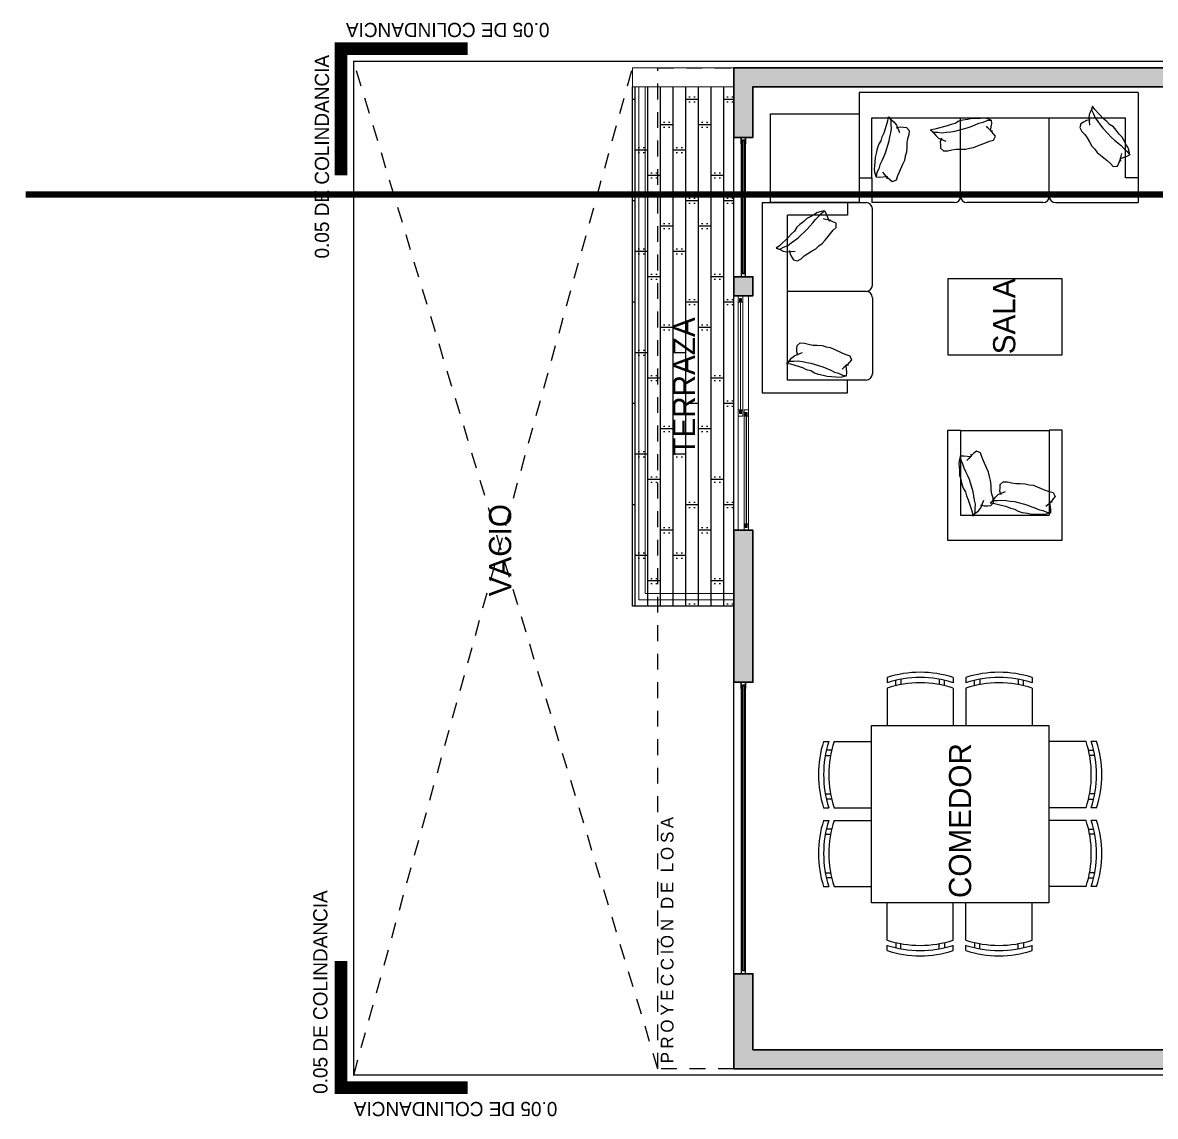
# Model space of a CAD drawing. Header units: metres. Extents: x -58 to 722, y -1100 to 345.
# Drawn here: x 70.49 to 79.43, y -4.76 to 3.87 of the extents above; entities that cross this region are included whole.
import ezdxf

# ---------------------------------------------------------------- set-up
doc = ezdxf.new("R2010")
doc.units = ezdxf.units.M
doc.header["$MEASUREMENT"] = 0
doc.linetypes.add('CENTER2', pattern=[1.125, 0.75, -0.125, 0.125, -0.125])
doc.linetypes.add('HIDDEN2', pattern=[0.1875, 0.125, -0.0625])
doc.layers.get('0').update_dxf_attribs({"color": 255})
for name, color, linetype in [('A-CANCELERÍA', 4, 'Continuous'), ('FSR_ARQ_001TERRENO', 8, 'Continuous'), ('FSR_ARQ_003RELLENODEMUROS', 251, 'Continuous'), ('FSR_ARQ_007PROYECCIONES', 200, 'HIDDEN2'), ('FSR_ARQ_008MOBILIARIO', 115, 'Continuous'), ('FSR_ARQ_009ESCALERA', 40, 'Continuous'), ('FSR_ARQ_014TEXTOS', 142, 'Continuous'), ('FSR_ARQ_018HATCH', 252, 'Continuous'), ('FSR_ARQ_024LINEACORTE', 10, 'Continuous'), ('MOBILIARIO', 125, 'Continuous')]:
    doc.layers.add(name, color=color, linetype=linetype)
for name, color, linetype, lineweight in [('FSR_ARQ_002MURO', 150, 'Continuous', 30), ('FSR_ARQ_013VENTANAS', 4, 'Continuous', 5), ('muro bajo', 33, 'Continuous', 9)]:
    doc.layers.add(name, color=color, linetype=linetype, lineweight=lineweight)
doc.styles.add('ESPACIOS', font='GOTHIC.TTF')
pattern_1 = [(90, (33.955466, 100.801193), (-0.015625, 0.0078125), [0, -0.015625])]

# ---------------------------------------------------------------- blocks, each defined once
blk = doc.blocks.new('xref-TIPOC$0$COJ3')
for points in [[(-0.1257, 0.1769), (-0.1074, 0.1812), (-0.0795, 0.1909), (-0.0516, 0.2), (-0.0236, 0.2), (0.0091, 0.2049), (0.037, 0.2049), (0.0649, 0.1952), (0.0929, 0.1952), (0.1208, 0.1909), (0.2046, 0.1909), (0.2325, 0.1952), (0.2185, 0.1673), (0.1906, 0.1581), (0.1627, 0.1441), (0.1348, 0.1393), (0.1068, 0.135), (0.0789, 0.1302), (-0.0049, 0.1302), (-0.0328, 0.135), (-0.0607, 0.1393), (-0.0886, 0.1441), (-0.1166, 0.1441), (-0.1445, 0.149), (-0.1724, 0.1441), (-0.1445, 0.1673), (-0.1257, 0.1769)], [(0.2325, 0.1952), (0.2185, 0.1629), (0.2094, 0.135), (0.1954, 0.107), (0.1535, 0.0651)], [(-0.1724, 0.1441), (-0.1676, 0.1162), (-0.1493, 0.0603), (-0.1493, 0.0555), (-0.1633, 0.0512)], [(0.1766, 0.1022), (0.1906, 0.0743), (0.1954, 0.0463), (0.1998, 0.0184), (0.1858, -0.0095), (0.1579, -0.0187), (0.1299, -0.0187), (0.102, -0.0235), (0.0741, -0.0327), (0.0418, -0.0423), (0.0139, -0.0423), (-0.014, -0.0466), (-0.0419, -0.0423), (-0.0978, -0.0327), (-0.1257, -0.0283), (-0.1536, -0.0283), (-0.1724, -0.0004), (-0.1633, 0.0275), (-0.1536, 0.0555), (-0.1397, 0.0834), (-0.1305, 0.1022)]]:
    blk.add_lwpolyline(points)
blk = doc.blocks.new('*U41')
at = {"layer": 'A-CANCELERÍA'}
for points in [[(0, -0.0175), (0.05, -0.0175), (0.05, -0.008), (0.022, -0.008), (0.022, 0.008), (0.05, 0.008), (0.05, 0.0175), (0, 0.0175)], [(0, 0.0175), (2.3, 0.0175), (2.3, -0.0175), (0, -0.0175)], [(2.275, 0.005), (0.025, 0.005), (0.025, -0.005), (2.275, -0.005)], [(2.3, -0.0175), (2.25, -0.0175), (2.25, -0.008), (2.278, -0.008), (2.278, 0.008), (2.25, 0.008), (2.25, 0.0175), (2.3, 0.0175)]]:
    blk.add_lwpolyline(points, close=True, dxfattribs=at)
blk = doc.blocks.new('*U35')
for p, q in [((0, 0.04), (0.9, 0.04)), ((0.05, 0.04), (0, 0.04)), ((0.9, 0.005), (0, 0.005)), ((0, 0.005), (0.05, 0.005)), ((0.022, 0.0145), (0.022, 0.0305)), ((0.022, 0.0305), (0.05, 0.0305)), ((0.05, 0.0145), (0.022, 0.0145)), ((0.05, 0.0305), (0.05, 0.04)), ((0.05, 0.005), (0.05, 0.0145)), ((1.8, -0.0145), (1.8, -0.005)), ((1.8, -0.005), (1.85, -0.005)), ((1.828, -0.0145), (1.8, -0.0145)), ((1.8, -0.04), (1.8, -0.0305)), ((1.8, -0.0305), (1.828, -0.0305)), ((1.85, -0.04), (1.8, -0.04)), ((1.828, -0.0305), (1.828, -0.0145))]:
    blk.add_line(p, q)
for points in [[(0.9, -0.04), (0, -0.04), (0, 0.04)], [(0.95, 0.04), (1.85, 0.04), (1.85, -0.04)], [(1.8, -0.005), (0.95, -0.005)], [(1.8, -0.04), (0.95, -0.04)]]:
    blk.add_lwpolyline(points)
at = {"color": 252, "const_width": 0.01}
for points in [[(0.025, 0.0225), (0.925, 0.0225)], [(0.925, -0.0225), (1.825, -0.0225)]]:
    blk.add_lwpolyline(points, dxfattribs=at)
for points in [[(0.928, 0.0145), (0.9, 0.0145), (0.9, 0.005), (0.95, 0.005), (0.95, 0.04), (0.9, 0.04), (0.9, 0.0305), (0.928, 0.0305)], [(0.922, -0.0145), (0.95, -0.0145), (0.95, -0.005), (0.9, -0.005), (0.9, -0.04), (0.95, -0.04), (0.95, -0.0305), (0.922, -0.0305)]]:
    blk.add_lwpolyline(points, close=True)
blk = doc.blocks.new('*U37')
at = {"layer": 'A-CANCELERÍA'}
for points in [[(0, -0.0175), (0.05, -0.0175), (0.05, -0.008), (0.022, -0.008), (0.022, 0.008), (0.05, 0.008), (0.05, 0.0175), (0, 0.0175)], [(0, 0.0175), (1.1, 0.0175), (1.1, -0.0175), (0, -0.0175)], [(1.075, 0.005), (0.025, 0.005), (0.025, -0.005), (1.075, -0.005)], [(1.1, -0.0175), (1.05, -0.0175), (1.05, -0.008), (1.078, -0.008), (1.078, 0.008), (1.05, 0.008), (1.05, 0.0175), (1.1, 0.0175)]]:
    blk.add_lwpolyline(points, close=True, dxfattribs=at)

msp = doc.modelspace()

# ---------------------------------------------------------------- hatches: boundary and pattern name
at = {"layer": 'FSR_ARQ_003RELLENODEMUROS', "ltscale": 5}
h = msp.add_hatch(dxfattribs=at)
h.set_pattern_fill('DOTS', color=256, scale=0.25, angle=90)
h.set_pattern_definition(pattern_1)
h.paths.add_polyline_path([(84.651, 3.3676), (84.651, 2.0676), (84.501, 2.0676), (84.501, 3.3676), (80.201, 3.3676), (80.201, 1.7176), (79.901, 1.7176), (79.901, 2.0176), (80.051, 2.0176), (80.051, 3.0676), (79.901, 3.0676), (79.901, 3.3676), (76.251, 3.3676), (76.251, 2.9676), (76.101, 2.9676), (76.101, 3.5176), (86.301, 3.5176), (86.301, 1.0176), (86.001, 1.0176), (86.001, 1.1676), (86.151, 1.1676), (86.151, 3.3676)])
h = msp.add_hatch(dxfattribs=at)
h.set_pattern_fill('DOTS', color=256, scale=0.25, angle=90)
h.set_pattern_definition(pattern_1)
h.paths.add_polyline_path([(76.101, 1.8676), (76.101, 1.7176), (76.251, 1.7176), (76.251, 1.8676)])
h.paths.add_polyline_path([(76.101, -0.1324), (76.101, -1.3324), (76.251, -1.3324), (76.251, -0.1324)])
h = msp.add_hatch(dxfattribs=at)
h.set_pattern_fill('DOTS', color=256, scale=0.25, angle=90)
h.set_pattern_definition(pattern_1)
h.paths.add_polyline_path([(82.951, -4.2324), (82.951, -3.6324), (82.801, -3.6324), (82.801, -4.2324), (76.251, -4.2324), (76.251, -3.6324), (76.101, -3.6324), (76.101, -4.3824), (88.1005, -4.3824), (88.1005, -4.2324)])
at = {"layer": 'FSR_ARQ_018HATCH'}
h = msp.add_hatch(dxfattribs=at)
h.set_pattern_fill('BOARDWN', color=256, scale=0.05, angle=90, pattern_type=2)
h.set_pattern_definition([(90, (72.02105, -1.33238), (-0.1, 6e-18), []), (180, (72.02105, -1.33238), (-0.2, -0.2), [0.1, -0.7]), (180, (71.99105, -1.31238), (-0.2, -0.2), [0, -0.04, 0, -0.76]), (180, (71.99105, -0.55238), (-0.2, -0.2), [0, -0.04, 0, -0.76]), (180, (71.92105, -0.93238), (-0.2, -0.2), [0.1, -0.7]), (180, (71.89105, -0.95238), (-0.2, -0.2), [0, -0.04, 0, -0.76]), (180, (71.89105, -0.91238), (-0.2, -0.2), [0, -0.04, 0, -0.76])])
h.paths.add_polyline_path([(75.301, 3.3676), (75.301, -0.7324), (76.101, -0.7324), (76.101, 3.3676)])

# ---------------------------------------------------------------- linework, layer by layer
at = {"layer": 'FSR_ARQ_001TERRENO', "const_width": 0.1}
for points in [[(73.0005, 2.6676), (73.0005, 3.6676), (74.0005, 3.6676)], [(74.0005, -4.5324), (73.0005, -4.5324), (73.0005, -3.5324)]]:
    msp.add_lwpolyline(points, dxfattribs=at)
at = {"layer": 'FSR_ARQ_001TERRENO', "const_width": 0.01}
msp.add_lwpolyline([(88.1005, -4.4324), (73.1005, -4.4324), (73.1005, 3.5676), (88.1005, 3.5676)], close=True, dxfattribs=at)
at = {"layer": 'FSR_ARQ_002MURO', "ltscale": 0.005}
msp.add_lwpolyline([(84.651, 2.0676), (84.501, 2.0676), (84.501, 3.3676), (80.201, 3.3676), (80.201, 1.7176), (79.901, 1.7176), (79.901, 2.0176), (80.051, 2.0176), (80.051, 3.0676), (79.901, 3.0676), (79.901, 3.3676), (76.251, 3.3676), (76.251, 2.9676), (76.101, 2.9676), (76.101, 3.5176), (86.301, 3.5176), (86.301, 1.0176), (86.001, 1.0176), (86.001, 1.1676), (86.151, 1.1676), (86.151, 3.3676), (84.651, 3.3676)], close=True, dxfattribs=at)
at = {"layer": 'FSR_ARQ_002MURO'}
for points in [[(76.101, 1.7176), (76.251, 1.7176), (76.251, 1.8676), (76.101, 1.8676)], [(76.101, -1.3324), (76.251, -1.3324), (76.251, -0.1324), (76.101, -0.1324)], [(82.801, -3.6324), (82.801, -4.2324), (76.251, -4.2324), (76.251, -3.6324), (76.101, -3.6324), (76.101, -4.3824), (88.1005, -4.3824), (88.1005, -4.2324), (82.951, -4.2324), (82.951, -3.6324)]]:
    msp.add_lwpolyline(points, close=True, dxfattribs=at)
at = {"layer": 'FSR_ARQ_007PROYECCIONES'}
for p, q in [((75.501, -4.3824), (73.1005, 3.5676)), ((73.1005, -4.4324), (75.301, 3.5176))]:
    msp.add_line(p, q, dxfattribs=at)
msp.add_lwpolyline([(76.101, -4.3824), (75.501, -4.3824), (75.501, 3.5176), (76.101, 3.5176)], dxfattribs=at)
at = {"layer": 'FSR_ARQ_008MOBILIARIO'}
for p, q in [((79.2909, 3.3226), (77.0909, 3.3226)), ((77.0909, 3.3226), (77.0909, 2.6483)), ((79.2909, 3.3226), (79.2909, 2.6483)), ((77.1909, 3.1226), (79.1909, 3.1226)), ((77.1909, 2.6483), (77.1909, 3.1226)), ((77.8909, 2.5026), (77.8909, 3.1226)), ((78.5909, 2.5026), (78.5909, 3.1226)), ((79.1909, 2.6483), (79.1909, 3.1226)), ((77.0909, 2.6483), (77.1909, 2.6483)), ((77.1909, 2.6483), (77.1909, 2.4526)), ((79.2909, 2.6483), (79.1909, 2.6483)), ((79.2909, 2.6483), (79.2909, 2.4526)), ((76.3246, 2.4526), (76.9989, 2.4526)), ((76.3246, 2.4526), (76.3246, 0.9526)), ((76.9989, 2.4526), (77.1446, 2.4526)), ((76.9989, 2.4526), (76.9989, 2.3526)), ((77.8409, 2.4526), (77.1909, 2.4526)), ((78.5409, 2.4526), (77.9409, 2.4526)), ((78.6409, 2.4526), (79.2909, 2.4526)), ((76.9989, 2.3526), (76.5246, 2.3526)), ((76.5246, 1.0526), (76.5246, 2.3526)), ((77.1946, 1.8026), (77.1946, 2.4026)), ((77.1446, 1.7526), (76.5246, 1.7526)), ((77.1946, 1.7026), (77.1946, 1.1026)), ((77.1446, 1.0526), (76.5246, 1.0526)), ((76.9989, 1.0526), (76.5246, 1.0526)), ((76.9989, 0.9526), (76.9989, 1.0526)), ((76.3246, 0.9526), (76.9989, 0.9526)), ((77.7909, 0.657), (77.8909, 0.657)), ((77.7909, -0.213), (77.7909, 0.657)), ((77.8909, 0.657), (77.8909, 0.6526)), ((77.8909, 0.657), (77.8909, -0.013)), ((78.5909, 0.6526), (77.8909, 0.6526)), ((78.5909, 0.657), (78.5909, -0.013)), ((78.6909, 0.657), (78.5909, 0.657)), ((78.5909, 0.6526), (78.5909, 0.657)), ((78.6909, -0.213), (78.6909, 0.657)), ((77.8909, -0.013), (78.5909, -0.013)), ((78.6909, -0.213), (77.7909, -0.213)), ((77.3099, -1.2953), (77.3099, -1.3365)), ((77.3787, -1.3587), (77.3787, -1.3174)), ((77.42, -1.3089), (77.42, -1.3501)), ((77.7226, -1.3089), (77.7226, -1.3501)), ((77.7639, -1.3587), (77.7639, -1.3174)), ((77.8327, -1.2953), (77.8327, -1.3365)), ((77.9322, -1.2953), (77.9322, -1.3365)), ((78.001, -1.3587), (78.001, -1.3174)), ((78.0422, -1.3089), (78.0422, -1.3501)), ((78.3449, -1.3089), (78.3449, -1.3501)), ((78.3862, -1.3587), (78.3862, -1.3174)), ((78.4549, -1.2953), (78.4549, -1.3365)), ((77.3099, -1.3778), (77.3099, -1.6724)), ((77.8327, -1.3778), (77.8327, -1.6724)), ((77.9322, -1.3778), (77.9322, -1.6724)), ((78.4549, -1.3778), (78.4549, -1.6724)), ((76.8093, -1.7999), (76.8505, -1.7999)), ((76.8727, -1.8687), (76.8314, -1.8687)), ((76.8918, -1.7999), (77.1864, -1.7999)), ((78.881, -1.7999), (78.5864, -1.7999)), ((78.9002, -1.8687), (78.9414, -1.8687)), ((78.9636, -1.7999), (78.9223, -1.7999)), ((76.8229, -1.91), (76.8641, -1.91)), ((78.95, -1.91), (78.9087, -1.91)), ((76.8229, -2.2126), (76.8641, -2.2126)), ((78.95, -2.2126), (78.9087, -2.2126)), ((76.8093, -2.3227), (76.8505, -2.3227)), ((76.8727, -2.2539), (76.8314, -2.2539)), ((76.8918, -2.3227), (77.1864, -2.3227)), ((78.881, -2.3227), (78.5864, -2.3227)), ((78.9002, -2.2539), (78.9414, -2.2539)), ((78.9636, -2.3227), (78.9223, -2.3227)), ((76.8093, -2.4222), (76.8505, -2.4222)), ((76.8727, -2.491), (76.8314, -2.491)), ((76.8918, -2.4222), (77.1864, -2.4222)), ((78.881, -2.4222), (78.5864, -2.4222)), ((78.9002, -2.491), (78.9414, -2.491)), ((78.9636, -2.4222), (78.9223, -2.4222)), ((76.8229, -2.5322), (76.8641, -2.5322)), ((78.95, -2.5322), (78.9087, -2.5322)), ((76.8229, -2.8349), (76.8641, -2.8349)), ((78.95, -2.8349), (78.9087, -2.8349)), ((76.8093, -2.9449), (76.8505, -2.9449)), ((76.8727, -2.8762), (76.8314, -2.8762)), ((76.8918, -2.9449), (77.1864, -2.9449)), ((78.881, -2.9449), (78.5864, -2.9449)), ((78.9002, -2.8762), (78.9414, -2.8762)), ((78.9636, -2.9449), (78.9223, -2.9449)), ((77.3099, -3.367), (77.3099, -3.0724)), ((77.8327, -3.367), (77.8327, -3.0724)), ((77.9322, -3.367), (77.9322, -3.0724)), ((78.4549, -3.367), (78.4549, -3.0724)), ((77.3787, -3.3862), (77.3787, -3.4274)), ((77.42, -3.436), (77.42, -3.3947)), ((77.7226, -3.436), (77.7226, -3.3947)), ((77.7639, -3.3862), (77.7639, -3.4274)), ((78.001, -3.3862), (78.001, -3.4274)), ((78.0422, -3.436), (78.0422, -3.3947)), ((78.3449, -3.436), (78.3449, -3.3947)), ((78.3862, -3.3862), (78.3862, -3.4274)), ((77.3099, -3.4496), (77.3099, -3.4083)), ((77.8327, -3.4496), (77.8327, -3.4083)), ((77.9322, -3.4496), (77.9322, -3.4083)), ((78.4549, -3.4496), (78.4549, -3.4083))]:
    msp.add_line(p, q, dxfattribs=at)
msp.add_lwpolyline([(77.0909, 2.4526), (76.3909, 2.4526), (76.3909, 3.1526), (77.0909, 3.1526), (77.0909, 2.4526)], dxfattribs=at)
for points in [[(77.7909, 1.8526), (77.7909, 1.2526), (78.6909, 1.2526), (78.6909, 1.8526)], [(77.1864, -3.0724), (77.1864, -1.6724), (78.5864, -1.6724), (78.5864, -3.0724)]]:
    msp.add_lwpolyline(points, close=True, dxfattribs=at)
for centre, radius, start, end in [((77.1446, 2.4026), 0.05, 0, 90), ((77.8409, 2.5026), 0.05, 270, 0), ((77.9409, 2.5026), 0.05, 180, 270), ((78.5409, 2.5026), 0.05, 270, 0), ((78.6409, 2.5026), 0.05, 180, 270), ((77.1446, 1.8026), 0.05, 270, 0), ((77.1446, 1.7026), 0.05, 0, 90), ((77.1446, 1.1026), 0.05, 270, 0), ((77.5713, -2.1436), 0.8484, 72.05475, 107.94525), ((77.5713, -2.1849), 0.8484, 72.05475, 107.94525), ((78.1936, -2.1436), 0.8484, 72.05475, 107.94525), ((78.1936, -2.1849), 0.8484, 72.05475, 107.94525), ((77.6163, -2.0613), 0.8484, 162.05475, 197.94525), ((77.6576, -2.0613), 0.8484, 162.05475, 197.94525), ((77.6989, -2.0613), 0.8484, 162.05475, 197.94525), ((78.074, -2.0613), 0.8484, 342.05475, 17.94525), ((78.1152, -2.0613), 0.8484, 342.05475, 17.94525), ((78.1565, -2.0613), 0.8484, 342.05475, 17.94525), ((77.6163, -2.6836), 0.8484, 162.05475, 197.94525), ((77.6576, -2.6836), 0.8484, 162.05475, 197.94525), ((77.6989, -2.6836), 0.8484, 162.05475, 197.94525), ((78.074, -2.6836), 0.8484, 342.05475, 17.94525), ((78.1152, -2.6836), 0.8484, 342.05475, 17.94525), ((78.1565, -2.6836), 0.8484, 342.05475, 17.94525), ((77.5713, -2.56), 0.8484, 252.05475, 287.94525), ((78.1936, -2.56), 0.8484, 252.05475, 287.94525), ((77.5713, -2.6012), 0.8484, 252.05475, 287.94525), ((77.5713, -2.6425), 0.8484, 252.05475, 287.94525), ((78.1936, -2.6012), 0.8484, 252.05475, 287.94525), ((78.1936, -2.6425), 0.8484, 252.05475, 287.94525)]:
    msp.add_arc(centre, radius, start, end, dxfattribs=at)
at = {"layer": 'FSR_ARQ_009ESCALERA'}
for p, q in [((76.101, -0.1324), (76.101, 2.9676)), ((76.101, -3.6324), (76.101, -0.7324))]:
    msp.add_line(p, q, dxfattribs=at)
msp.add_lwpolyline([(76.101, -0.7324), (75.301, -0.7324), (75.301, 3.3676)], dxfattribs=at)
at = {"layer": 'FSR_ARQ_013VENTANAS'}
for points in [[(76.101, -0.6824), (75.351, -0.6824), (75.351, 3.3676)], [(76.101, -0.6324), (75.401, -0.6324), (75.401, 3.3676)]]:
    msp.add_lwpolyline(points, dxfattribs=at)
at = {"layer": 'FSR_ARQ_024LINEACORTE', "linetype": 'CENTER2', "const_width": 0.05}
msp.add_lwpolyline([(70.5124, 2.5169), (89.9294, 2.5169)], dxfattribs=at)
at = {"layer": 'MOBILIARIO'}
for centre in [(77.5713, -2.1023), (78.1936, -2.1023)]:
    msp.add_arc(centre, 0.8484, 72.05475, 107.94525, dxfattribs=at)
at = {"layer": 'muro bajo'}
msp.add_lwpolyline([(76.101, 3.3676), (76.101, 3.5176), (75.301, 3.5176), (75.301, 3.3676)], close=True, dxfattribs=at)

# ---------------------------------------------------------------- block references
at = {"layer": 'FSR_ARQ_008MOBILIARIO', "extrusion": (0, 0, -1), "yscale": 0.9154929577464372, "zscale": -1.190140845070476}
for p, xscale, rotation in [((-78.9893, 2.8895), 1.190140845070476, 46.89610414721255), ((-77.9668, 2.9248), 1.190140845070476, 345.4515836273753), ((-76.7577, 2.151), 1.190140845070476, 316.8961041472126), ((-78.4377, 0.1848), -1.190140845070476, 194.5484163726246)]:
    msp.add_blockref('xref-TIPOC$0$COJ3', p, dxfattribs=dict(at, xscale=xscale, rotation=rotation))
at = {"layer": 'FSR_ARQ_008MOBILIARIO', "yscale": 0.9154929577464372, "zscale": 1.190140845070445}
for p, xscale, rotation in [((77.4109, 2.8136), 1.190140845070445, 72.91836989820617), ((76.8336, 1.2727), 1.190140845070445, 162.9183698982062), ((78.0761, 0.296), -1.190140845070445, 107.0816301017939)]:
    msp.add_blockref('xref-TIPOC$0$COJ3', p, dxfattribs=dict(at, xscale=xscale, rotation=rotation))
at = {"layer": 'FSR_ARQ_013VENTANAS', "xscale": -1, "rotation": 90}
for name, p in [('*U37', (76.176, 2.9676)), ('*U35', (76.176, 1.7176)), ('*U41', (76.176, -1.3324))]:
    msp.add_blockref(name, p, dxfattribs=at)

# ---------------------------------------------------------------- texts
at = {"layer": 'FSR_ARQ_014TEXTOS', "style": 'ESPACIOS'}
for s, p in [('SALA', (78.3222, 1.256)), ('COMEDOR', (77.9738, -3.0351))]:
    msp.add_text(s, height=0.175, rotation=90, dxfattribs=at).set_placement(p)
for s, width, gutter_width, insert, char_height, attachment_point, rotation in [('0.05 DE COLINDANCIA', 3.095153, 0.525, (74.6455, 3.8729), 0.112, 7, 180), ('0.05 DE COLINDANCIA', 3.095153, 0.525, (72.9071, 2.0119), 0.112, 7, 90), ('\\pxqc;TERRAZA', 2.223893, 0.525, (75.794, -0.1101), 0.175, 7, 90), ('VACIO', 2.223893, 0.525, (74.3457, -0.6543), 0.175, 7, 90), ('{\\T1.3;PROYECCIÓN DE LOSA}', 3.17699, 0.75, (75.5243, -4.339), 0.1, 1, 90), ('0.05 DE COLINDANCIA', 3.095153, 0.525, (72.8944, -4.5805), 0.112, 7, 90), ('0.05 DE COLINDANCIA', 3.095153, 0.525, (74.7074, -4.6426), 0.112, 7, 180)]:
    msp.add_mtext_dynamic_manual_height_columns(s, width=width, gutter_width=gutter_width, heights=[0], dxfattribs=dict(at, insert=insert, char_height=char_height, attachment_point=attachment_point, rotation=rotation))

doc.saveas('drawing.dxf')
